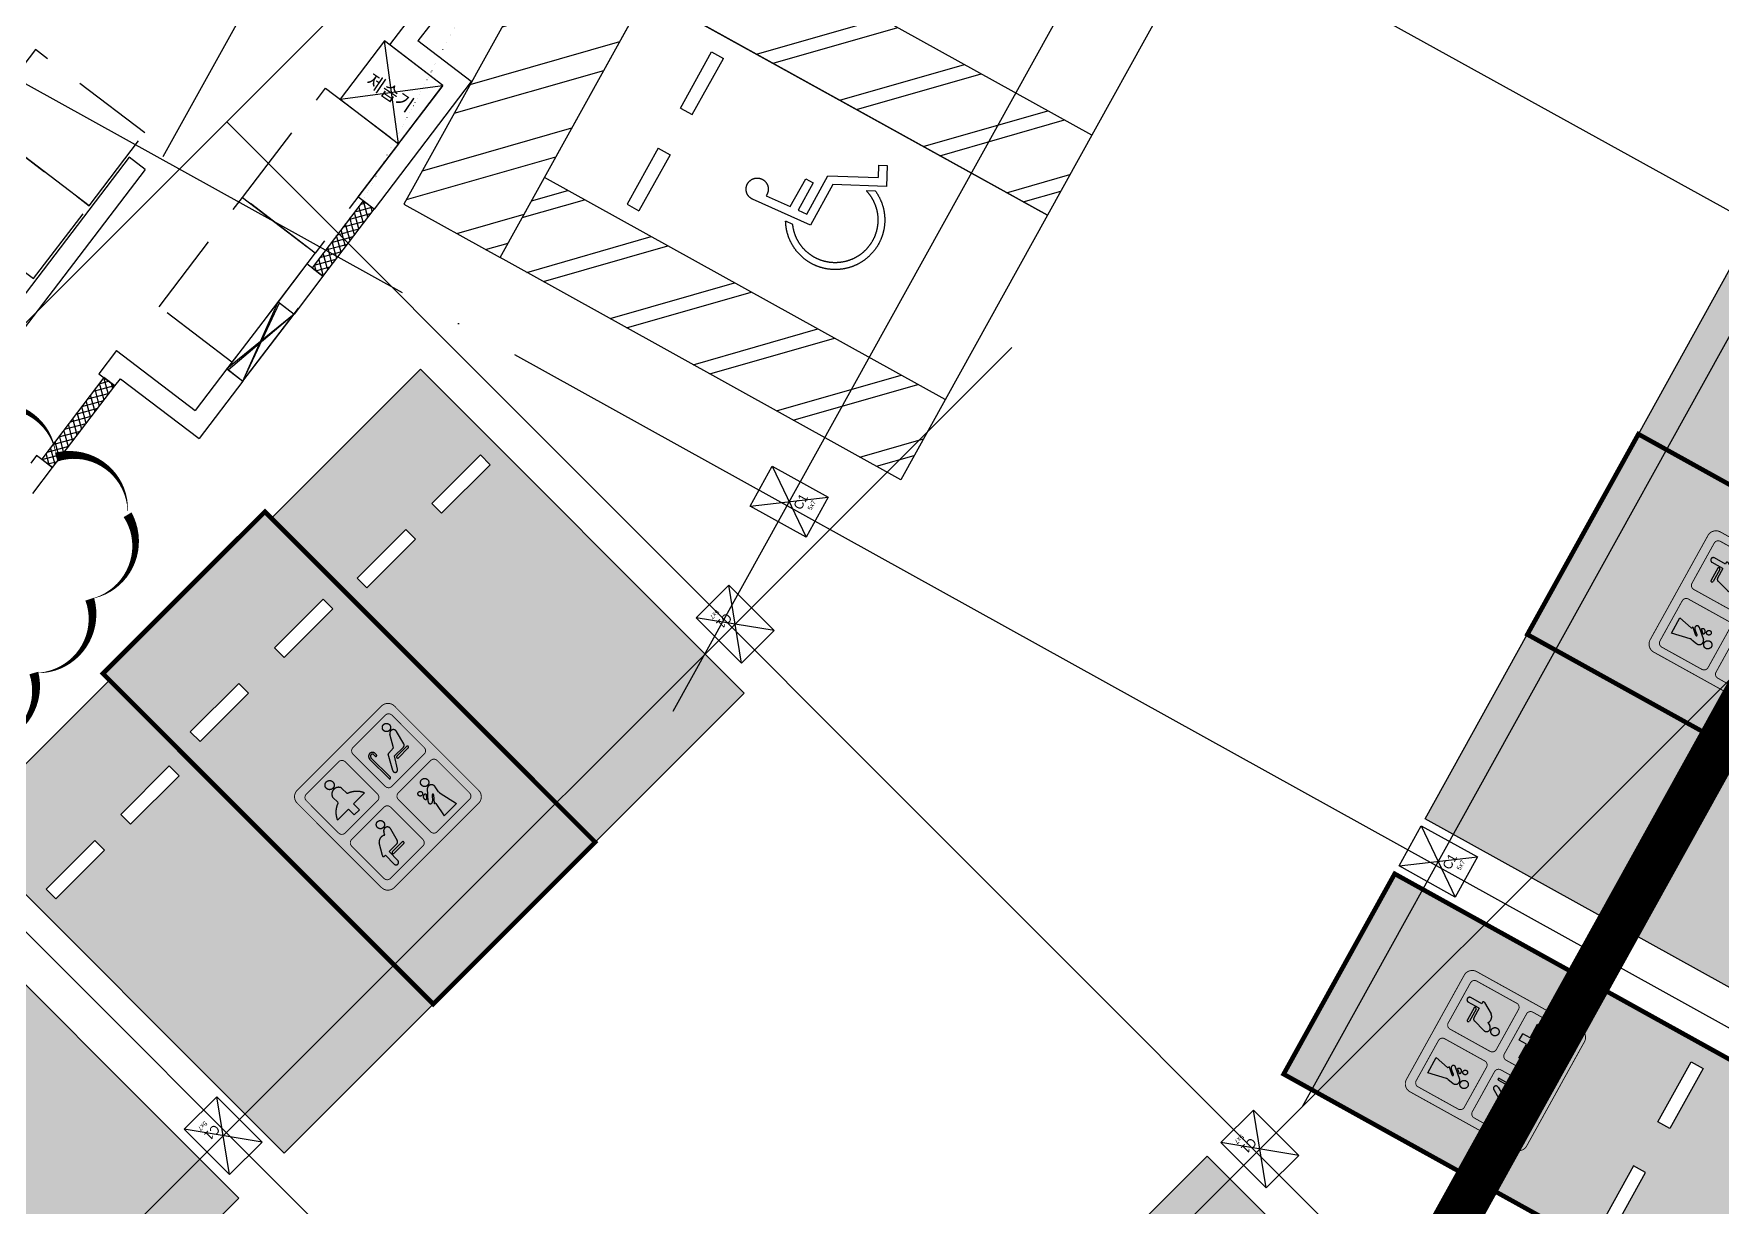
# Model space of a CAD drawing. Header units: millimetres. Extents: x -21000 to 567700, y 435000 to 850800.
# Drawn here: x 216533 to 234950, y 609836 to 622634 of the extents above; entities that cross this region are included whole.
import ezdxf
from ezdxf.xclip import XClip

# ---------------------------------------------------------------- set-up
doc = ezdxf.new("R2010")
doc.units = ezdxf.units.MM
doc.header["$LTSCALE"] = 700
doc.header["$XCLIPFRAME"] = 2
for name, pattern in [('AB_Pbase$0$주차장기둥$0$CEN', [62, 60, -1, 0, -1]), ('HIDDEN', [9.525, 6.35, -3.175]), ('p_구조전체평면도중심선$0$AB_Pbase$0$HIDDEN', [9.525, 6.35, -3.175])]:
    doc.linetypes.add(name, pattern=pattern)
doc.layers.get('0').update_dxf_attribs({"color": 2})
doc.layers.get('Defpoints').update_dxf_attribs({"color": 171})
doc.layers.add('AB_Pbase$0$Defponts', color=161, linetype='Continuous', plot=False)
doc.layers.add('AB_Pbase$0$주차장기둥$0$DEFPOINT', color=247, linetype='Continuous', plot=False)
for name, color, linetype in [('AB_Pbase$0$ELE8', 8, 'Continuous'), ('AB_Pbase$0$HAT-BR', 5, 'Continuous'), ('AB_Pbase$0$WAL', 3, 'Continuous'), ('AB_Pbase$0$경량벽체 세대창고', 4, 'HIDDEN'), ('AB_Pbase$0$경량벽체 세대창고 모듈', 4, 'HIDDEN'), ('AB_Pbase$0$제습기(세대창고)', 6, 'Continuous'), ('AB_Pbase$0$주차-sol', 254, 'Continuous'), ('AB_Pbase$0$주차-여행', 221, 'Continuous'), ('AB_Pbase$0$주차-일반', 9, 'Continuous'), ('AB_Pbase$0$주차-장애인', 8, 'Continuous'), ('AB_Pbase$0$주차장기둥$0$CEN_P', 244, 'AB_Pbase$0$주차장기둥$0$CEN'), ('p_구조전체평면도중심선$0$# 공구분할', 3, 'Continuous')]:
    doc.layers.add(name, color=color, linetype=linetype)
doc.styles.add('AB_Pbase$0$돋움', font='')
doc.styles.add('AB_Pbase$0$주차장기둥$0$맑은 고딕', font='')
doc.styles.get('AB_Pbase$0$돋움').set_extended_font_data('Dotum')
doc.styles.get('AB_Pbase$0$주차장기둥$0$맑은 고딕').set_extended_font_data('Dotum')

# ---------------------------------------------------------------- blocks, each defined once
blk = doc.blocks.new('AB_Pbase$0$CON-104-B2F')
for p, q in [((32710, -8220), (32710, -7770)), ((32930, -7770), (32930, -8000)), ((33660, -8000), (32930, -8000)), ((33660, -8000), (33660, -9750)), ((33440, -8220), (32710, -8220)), ((33440, -8220), (33440, -9750)), ((33660, -9750), (33440, -9750)), ((33660, -10670), (33440, -10670)), ((33440, -10670), (33440, -11190)), ((33660, -10670), (33660, -11190)), ((31190, -10920), (31190, -14320)), ((31410, -10920), (31190, -10920)), ((31410, -10920), (31410, -14225)), ((33440, -11190), (33440, -12110)), ((33660, -12110), (33660, -11190)), ((33440, -12110), (33440, -12680)), ((33660, -12110), (33660, -12900)), ((32360, -12680), (32360, -13000)), ((32360, -12680), (33440, -12680)), ((32360, -13000), (32580, -13000)), ((32580, -12900), (33660, -12900)), ((32580, -13000), (32580, -12900)), ((32360, -14120), (32360, -14225)), ((32580, -14120), (32360, -14120)), ((32580, -14475), (32580, -14120))]:
    blk.add_line(p, q)
at = {"layer": 'Defpoints'}
for p, q in [((33440, -11190), (33660, -11190)), ((33660, -12110), (33440, -11190)), ((33660, -11190), (33440, -12110)), ((33440, -12110), (33660, -12110))]:
    blk.add_line(p, q, dxfattribs=at)
blk = doc.blocks.new('AB_Pbase$0$CON-104-B1F')
at = {"layer": 'Defpoints'}
for p, q in [((33460, -11190), (33660, -11190)), ((33660, -12110), (33460, -11190)), ((33660, -11190), (33460, -12110)), ((33460, -12110), (33660, -12110))]:
    blk.add_line(p, q, dxfattribs=at)
blk.add_blockref('AB_Pbase$0$CON-104-B2F', (0, 0))
blk = doc.blocks.new('AB_Pbase$0$지하1층 동골조')
at = {"rotation": 322.7001034465601}
blk.add_blockref('AB_Pbase$0$CON-104-B1F', (52434, 8909), dxfattribs=at)
blk = doc.blocks.new('AB_Pbase$0$C1CD84166')
at = {"layer": 'AB_Pbase$0$경량벽체 세대창고', "ltscale": 0.2}
blk.add_lwpolyline([(125, 245), (1625, 245), (1625, 1245), (125, 1245)], close=True, dxfattribs=at)
blk = doc.blocks.new('AB_Pbase$0$세대창고')
at = {"layer": 'AB_Pbase$0$경량벽체 세대창고', "ltscale": 0.2}
blk.add_lwpolyline([(-290837, 78445), (-291837, 78445), (-291837, 79945), (-290837, 79945)], close=True, dxfattribs=at)
blk = doc.blocks.new('AB_Pbase$0$제습기(세대창고)')
at = {"layer": 'AB_Pbase$0$제습기(세대창고)', "color": 6, "ltscale": 0.2}
for p, q in [((0, 0), (800, 800)), ((0, 800), (800, 0))]:
    blk.add_line(p, q, dxfattribs=at)
blk.add_lwpolyline([(0, 0), (800, 0), (800, 800), (0, 800)], close=True, dxfattribs=at)
at = {"layer": 'AB_Pbase$0$Defponts', "ltscale": 0.2, "style": 'AB_Pbase$0$돋움'}
blk.add_text('제습기', height=150, rotation=273.209, dxfattribs=at).set_placement((298, 688))
blk = doc.blocks.new('AB_Pbase$0$0228_REV.')
at = {"layer": 'AB_Pbase$0$경량벽체 세대창고 모듈'}
for name, p, xscale, rotation in [('AB_Pbase$0$세대창고', (533748, 794435), -0.9999999999999925, 232.7001034599164), ('AB_Pbase$0$C1CD84166', (421894, 513980), -0.9999999999999994, 232.7001034605098), ('AB_Pbase$0$세대창고', (533142, 793640), -0.9999999999999925, 232.7001034599164), ('AB_Pbase$0$C1CD84166', (420985, 512787), -0.9999999999999994, 232.7001034605098)]:
    blk.add_blockref(name, p, dxfattribs=dict(at, xscale=xscale, rotation=rotation))
at = {"layer": 'AB_Pbase$0$제습기(세대창고)', "color": 6, "rotation": 52.70010346056526}
blk.add_blockref('AB_Pbase$0$제습기(세대창고)', (423869, 514518), dxfattribs=at)
blk = doc.blocks.new('AB_Pbase$0$주차장기둥$0$cen 2bl 지하')
at = {"layer": 'AB_Pbase$0$주차장기둥$0$CEN_P', "color": 5}
for p, q in [((-88186, 77315), (-88186, 259542)), ((-80386, 74720), (-80386, 259513)), ((-72286, 74276), (-72286, 259483)), ((-127186, 85083), (119274, 85083)), ((-127186, 77283), (119274, 77283))]:
    blk.add_line(p, q, dxfattribs=at)
at = {"layer": 'AB_Pbase$0$주차장기둥$0$CEN_P', "color": 54}
for p, q in [((-84273, 90146), (-104084, 21126)), ((-68990, 85759), (-88801, 16739)), ((-130483, 82129), (39239, 33413)), ((-79075, 79983), (-96586, 18974)), ((-87764, 77982), (41391, 40910))]:
    blk.add_line(p, q, dxfattribs=at)
blk = doc.blocks.new('AB_Pbase$0$주차장기둥$0$p기둥 5x7')
blk.add_lwpolyline([(-250, 350), (250, 350), (250, -350), (-250, -350)], close=True)
at = {"layer": 'AB_Pbase$0$주차장기둥$0$DEFPOINT'}
for p, q in [((250, 350), (-250, -350)), ((-250, 350), (250, -350))]:
    blk.add_line(p, q, dxfattribs=at)
at = {"layer": 'AB_Pbase$0$주차장기둥$0$DEFPOINT', "color": 6, "style": 'AB_Pbase$0$주차장기둥$0$맑은 고딕'}
for s, height, p in [('C1', 100, (-24, -160)), ('5x7', 50, (29, -259))]:
    blk.add_text(s, height=height, rotation=0, dxfattribs=at).set_placement(p)
blk = doc.blocks.new('AB_Pbase$0$주차장기둥')
for name, p, rotation in [('AB_Pbase$0$주차장기둥$0$cen 2bl 지하', (36992, -11667), 1.99999810188403), ('AB_Pbase$0$주차장기둥$0$p기둥 5x7', (-37949, 63096), 91.99999810188433), ('AB_Pbase$0$주차장기둥$0$p기둥 5x7', (-46044, 62814), 91.99999810188433), ('AB_Pbase$0$주차장기둥$0$p기둥 5x7', (-45860, 61364), 255.9848215678), ('AB_Pbase$0$주차장기둥$0$p기둥 5x7', (-38002, 59403), 255.9848215677758), ('AB_Pbase$0$주차장기둥$0$p기둥 5x7', (-47774, 53700), 255.9848215677706)]:
    blk.add_blockref(name, p, dxfattribs=dict(rotation=rotation))
blk = doc.blocks.new('AB_Pbase$0$AB_Pbase-C1BCB056C')
at = {"layer": 'AB_Pbase$0$주차-여행'}
h = blk.add_hatch(color=170, dxfattribs=at)
h.dxf.hatch_style = 1
edge = h.paths.add_edge_path()
edge.add_line((105, 5), (1405, 5))
edge.add_arc((1405, 105), 100, 270, 360)
edge.add_line((1505, 105), (1505, 1405))
edge.add_arc((1405, 1405), 100, 0, 90)
edge.add_line((1405, 1505), (105, 1505))
edge.add_arc((105, 1405), 100, 90, 180)
edge.add_line((5, 1405), (5, 105))
edge.add_arc((105, 105), 100, 180, 270)
h = blk.add_hatch(color=255, dxfattribs=at)
h.dxf.hatch_style = 1
h.paths.add_polyline_path([(465, 1094), (465, 1180, 0.714286), (325, 1180), (325, 1094, 0.219224), (185, 965), (355, 965), (355, 875), (435, 875), (435, 965), (605, 965, 0.219224)])
h.paths.add_polyline_path([(445, 1295, 1), (345, 1295, 1)])
h.paths.add_polyline_path([(905, 1187), (905, 887, 1), (925, 887), (925, 1187, -1), (970, 1187), (970, 1167, 1), (990, 1167), (990, 1187, 1)])
h.paths.add_polyline_path([(1323, 1301, 1), (1233, 1301, 1)])
h.paths.add_polyline_path([(1326, 1193, 0.878579), (1252, 1222), (1178, 1090), (1094, 1086, 0.258599), (1086, 1081), (994, 920, 0.979199), (1041, 893), (1120, 1020), (1258, 1020, 0.342105), (1287, 1042)])
h.paths.add_polyline_path([(1288, 1000), (1138, 1000, 1), (1138, 975), (1288, 975, 1)], flags=17)
h.paths.add_polyline_path([(437, 598, 1), (527, 598, 1)])
h.paths.add_polyline_path([(528, 486, 0.88788), (453, 517), (433, 482, 0.415611), (332, 466), (259, 343, 0.192889), (258, 335, 0.480795), (267, 323), (285, 323), (285, 186, 1), (340, 186), (340, 323), (460, 323, 0.335846), (488, 345)])
h.paths.add_polyline_path([(516, 297), (366, 297, 1), (366, 272), (516, 272, 1)], flags=17)
h.paths.add_polyline_path([(1053, 529, 1), (1002, 529, 1)])
h.paths.add_polyline_path([(1071, 480, 1.194973), (1032, 437)])
h.paths.add_polyline_path([(1196, 466, 0.70337), (1123, 516), (1027, 409, 1), (1064, 375), (1111, 428, -1), (1122, 418), (1063, 351, 0.482877), (1064, 343), (1073, 339, -0.332101), (1075, 333), (1040, 174), (1231, 174), (1185, 381, -0.096684), (1185, 402)])
h.paths.add_polyline_path([(1194, 582, 1), (1104, 582, 1)])
at = {"layer": 'AB_Pbase$0$주차-여행', "color": 255}
for p, q in [((325, 1180), (325, 1094)), ((465, 1180), (465, 1094)), ((905, 887), (905, 1187)), ((925, 887), (925, 1187)), ((970, 1167), (970, 1187)), ((990, 1167), (990, 1187)), ((1178, 1090), (1252, 1222)), ((1287, 1042), (1326, 1193)), ((355, 965), (185, 965)), ((355, 965), (355, 875)), ((605, 965), (435, 965)), ((435, 965), (435, 875)), ((994, 920), (1086, 1081)), ((1041, 893), (1120, 1020)), ((1094, 1086), (1178, 1090)), ((1120, 1020), (1258, 1020)), ((1138, 1000), (1288, 1000)), ((1138, 975), (1288, 975)), ((435, 875), (355, 875)), ((259, 343), (332, 466)), ((433, 482), (453, 517)), ((528, 486), (488, 345)), ((1123, 516), (1027, 409)), ((1071, 480), (1032, 437)), ((1122, 418), (1063, 351)), ((1111, 428), (1064, 375)), ((1185, 402), (1196, 466)), ((1185, 381), (1231, 174)), ((257, 333), (257, 338)), ((267, 323), (285, 323)), ((285, 323), (285, 186)), ((340, 323), (460, 323)), ((340, 323), (340, 186)), ((366, 297), (516, 297)), ((366, 272), (516, 272)), ((1075, 333), (1040, 174)), ((1073, 339), (1064, 343)), ((1231, 174), (1040, 174))]:
    blk.add_line(p, q, dxfattribs=at)
at = {"layer": 'AB_Pbase$0$주차-여행', "color": 255, "const_width": 10}
for points in [[(105, 5), (1405, 5, 0.414214), (1505, 105), (1505, 1405, 0.414214), (1405, 1505), (105, 1505, 0.414214), (5, 1405), (5, 105, 0.414214)], [(145, 805), (645, 805, 0.414214), (695, 855), (695, 1355, 0.414214), (645, 1405), (145, 1405, 0.414214), (95, 1355), (95, 855, 0.414214)], [(865, 805), (1365, 805, 0.414214), (1415, 855), (1415, 1355, 0.414214), (1365, 1405), (865, 1405, 0.414214), (815, 1355), (815, 855, 0.414214)], [(145, 105), (645, 105, 0.414214), (695, 155), (695, 655, 0.414214), (645, 705), (145, 705, 0.414214), (95, 655), (95, 155, 0.414214)], [(865, 105), (1365, 105, 0.414214), (1415, 155), (1415, 655, 0.414214), (1365, 705), (865, 705, 0.414214), (815, 655), (815, 155, 0.414214)]]:
    blk.add_lwpolyline(points, format="xyb", close=True, dxfattribs=at)
at = {"layer": 'AB_Pbase$0$주차-여행', "color": 255}
for centre, radius in [((395, 1295), 50), ((1278, 1301), 45), ((482, 598), 45), ((1028, 529), 25.7), ((1149, 582), 45)]:
    blk.add_circle(centre, radius, dxfattribs=at)
for centre, radius, start, end in [((395, 1156), 74, 18.9246, 161.0754), ((948, 1187), 42.5, 0, 180), ((948, 1187), 22.5, 0, 180), ((980, 1167), 10, 180, 0), ((1287, 1203), 40, 345.5444, 150.7519), ((395, 877), 227, 107.9202, 157.3801), ((395, 877), 227, 22.6199, 72.0798), ((1094, 1076), 10, 92.4323, 150.4282), ((1138, 987), 12.5, 90, 270), ((1258, 1050), 30, 270, 345.5444), ((1288, 987), 12.5, 270, 90), ((915, 887), 10, 180, 0), ((1018, 907), 27, 150.4282, 328.0196), ((391, 424), 72.3, 54.3449, 144.618), ((489, 497), 41, 344.2578, 150.6627), ((1048, 462), 29, 37.898, 238.2024), ((1046, 392), 25, 138.0502, 318.0502), ((1117, 423), 7.5, 318.0502, 138.0502), ((1151, 478), 46.8, 345.409, 125.8947), ((1239, 393), 55, 170.2464, 192.336), ((267, 338), 10, 149.0416, 180), ((267, 333), 10, 180, 270), ((312, 186), 27.5, 180, 0), ((366, 284), 12.5, 90, 270), ((460, 353), 30, 270, 344.2578), ((516, 284), 12.5, 270, 90), ((1066, 348), 5, 138.0502, 241.1496), ((1070, 334), 5, 347.664, 61.1496)]:
    blk.add_arc(centre, radius, start, end, dxfattribs=at)
blk = doc.blocks.new('AB_Pbase$0$AB_Pbase-여행주차_')
at = {"layer": 'AB_Pbase$0$주차-sol'}
h = blk.add_hatch(color=252, dxfattribs=at)
h.paths.add_polyline_path([(54378012, -70102334), (54378012, -70097234), (54375512, -70097234), (54375512, -70102334)])
h.paths.add_polyline_path([(54377037, -70098359), (54377037, -70098509), (54377787, -70098509), (54377787, -70098359)], flags=16)
h.paths.add_polyline_path([(54376487, -70098359), (54376487, -70098509), (54375737, -70098509), (54375737, -70098359)], flags=16)
at = {"layer": 'AB_Pbase$0$주차-여행', "const_width": 50}
blk.add_lwpolyline([(54378012, -70102334), (54378012, -70097234), (54375512, -70097234), (54375512, -70102334)], close=True, dxfattribs=at)
at = {"layer": 'AB_Pbase$0$주차-여행', "color": 5, "ltscale": 600}
for points in [[(54376487, -70098359), (54376487, -70098509), (54375737, -70098509), (54375737, -70098359)], [(54377037, -70098359), (54377037, -70098509), (54377787, -70098509), (54377787, -70098359)]]:
    blk.add_lwpolyline(points, close=True, dxfattribs=at)
at = {"layer": 'AB_Pbase$0$주차-여행', "xscale": 1.000000000002362, "yscale": 1.000000000002362, "zscale": 1.000000000002362}
blk.add_blockref('AB_Pbase$0$AB_Pbase-C1BCB056C', (54376007, -70101139), dxfattribs=at)
blk = doc.blocks.new('AB_Pbase$0$주차일반')
at = {"layer": 'AB_Pbase$0$주차-sol'}
h = blk.add_hatch(color=254, dxfattribs=at)
h.dxf.hatch_style = 1
h.paths.add_polyline_path([(0, 0), (-2300, 0), (-2300, -5000), (0, -5000)])
h.paths.add_polyline_path([(-200, -3725), (-200, -3875), (-950, -3875), (-950, -3725)], flags=16)
h.paths.add_polyline_path([(-1350, -3725), (-1350, -3875), (-2100, -3875), (-2100, -3725)], flags=16)
at = {"layer": 'AB_Pbase$0$주차-일반', "color": 6}
for points in [[(0, 0), (0, -5000), (-2300, -5000), (-2300, 0)], [(-1350, -3875), (-1350, -3725), (-2100, -3725), (-2100, -3875)], [(-950, -3875), (-950, -3725), (-200, -3725), (-200, -3875)]]:
    blk.add_lwpolyline(points, close=True, dxfattribs=at)
blk = doc.blocks.new('AB_Pbase$0$C2FA95CCC')
at = {"layer": 'AB_Pbase$0$주차-장애인'}
for p, q in [((2592, 5000), (2300, 4708)), ((2800, 5000), (2300, 4500)), ((3300, 4668), (2300, 3668)), ((3300, 4460), (2300, 3460)), ((3300, 3628), (2300, 2628)), ((3300, 3421), (2300, 2421)), ((1272, 2788), (1303, 2785)), ((1303, 2785), (1278, 2500)), ((1347, 2209), (1407, 2898)), ((3300, 2589), (2300, 1589)), ((1278, 2500), (930, 2500)), ((930, 2500), (930, 2407)), ((930, 2407), (1270, 2407)), ((1270, 2407), (1261, 2303)), ((1435, 2381), (1442, 2466)), ((785, 2303), (536, 1815)), ((1261, 2303), (785, 2303)), ((3300, 2381), (2300, 1381)), ((577, 1689), (842, 2209)), ((842, 2209), (1347, 2209)), ((415, 1877), (373, 1793)), ((415, 1877), (536, 1815)), ((679, 1768), (725, 1857)), ((373, 1793), (577, 1689)), ((3300, 1549), (2300, 549)), ((3300, 1341), (2300, 341)), ((3300, 509), (2791, 0)), ((3300, 301), (2999, 0))]:
    blk.add_line(p, q, dxfattribs=at)
at = {"layer": 'AB_Pbase$0$주차-장애인', "color": 6}
for p, q in [((2300, 0), (2300, 5000)), ((918, 4069), (218, 4069)), ((218, 4069), (218, 3922)), ((918, 4069), (918, 3922)), ((1418, 4069), (2118, 4069)), ((1418, 4069), (1418, 3922)), ((2118, 4069), (2118, 3922)), ((918, 3922), (218, 3922)), ((1418, 3922), (2118, 3922))]:
    blk.add_line(p, q, dxfattribs=at)
blk.add_lwpolyline([(3300, 0), (3300, 0), (3300, 5000), (0, 5000), (0, 0), (3300, 0)], dxfattribs=at)
at = {"layer": 'AB_Pbase$0$주차-장애인'}
for centre, radius, start, end in [((1286, 2908), 121, 355, 265), ((1168, 2000), 541, 205.4276, 59.4924), ((1168, 2000), 466, 197.9259, 55)]:
    blk.add_arc(centre, radius, start, end, dxfattribs=at)
blk = doc.blocks.new('AB_Pbase$0$pppaaa_1_1')
at = {"layer": 'AB_Pbase$0$주차-여행'}
for p, rotation in [((87908701, 14189865), 240.9999951355171), ((-87795243, 11756253), 44.98459341737116), ((87906041, 14185066), 240.9999951355171), ((-87800760, 11750739), 44.98459341575272)]:
    blk.add_blockref('AB_Pbase$0$AB_Pbase-여행주차_', p, dxfattribs=dict(at, rotation=rotation))
at = {"layer": 'AB_Pbase$0$주차-일반'}
for p, rotation in [((235160, 620275), 60.99999513565113), ((222661, 613811), 224.9845934172665), ((232833, 616077), 60.99999513565113), ((219266, 610417), 224.9845934172665), ((217144, 608297), 224.9845934156479)]:
    blk.add_blockref('AB_Pbase$0$주차일반', p, dxfattribs=dict(at, rotation=rotation))
at = {"layer": 'AB_Pbase$0$주차-일반', "xscale": -1, "rotation": 44.98481870498729}
blk.add_blockref('AB_Pbase$0$주차일반', (227712, 608757), dxfattribs=at)
at = {"layer": 'AB_Pbase$0$주차-장애인', "ltscale": 600, "xscale": -1, "rotation": 60.99999513564966}
for p in [(229195, 623539), (227595, 620653)]:
    blk.add_blockref('AB_Pbase$0$C2FA95CCC', p, dxfattribs=at)
blk = doc.blocks.new('AB_Pbase$0$장애인주차구획통로_1')
at = {"layer": 'AB_Pbase$0$ELE8'}
h = blk.add_hatch(dxfattribs=at)
h.set_pattern_fill('ANSI32', color=256, scale=80, angle=151)
h.set_pattern_definition([(196, (-28406.3, -694336.9), (210.0357, -732.4814), []), (196, (-28720.5, -694162.76), (210.0357, -732.4814), [])])
h.paths.add_polyline_path([(195430, -62567), (197429, -64071), (192166, -73564), (193216, -74146), (198988, -63733), (196157, -61613)])
at = {"layer": 'AB_Pbase$0$주차-장애인', "color": 6, "elevation": 0}
blk.add_lwpolyline([(195430, -62567), (197429, -64071), (192166, -73564), (193216, -74146), (198988, -63733), (196157, -61613)], close=True, dxfattribs=at)
blk = doc.blocks.new('AB_Pbase')
at = {"layer": 'AB_Pbase$0$ELE8'}
h = blk.add_hatch(dxfattribs=at)
h.set_pattern_fill('NET', color=256, scale=20, angle=15.182184)
h.paths.add_polyline_path([(190570, 638350), (190689, 638259), (191562, 639404), (191443, 639495)])
h.paths.add_polyline_path([(192071, 648884), (190862, 649806), (190953, 649925), (192162, 649004)])
h.paths.add_polyline_path([(207771, 637050), (207680, 636931), (208969, 635949), (209059, 636069)])
h.paths.add_polyline_path([(195828, 634344), (195709, 634435), (196581, 635580), (196701, 635489)])
h.paths.add_polyline_path([(217418, 618790), (217299, 618881), (216620, 617990), (216739, 617899)])
h.paths.add_polyline_path([(221042, 641649), (221161, 641558), (219446, 639307), (219327, 639398)])
h.paths.add_polyline_path([(231157, 636709), (230236, 635500), (230355, 635409), (231276, 636618)])
h.paths.add_polyline_path([(225958, 633416), (227103, 632543), (227013, 632424), (225867, 633296)])
h.paths.add_polyline_path([(223660, 643601), (223780, 643510), (222786, 642206), (222666, 642297)])
edge = h.paths.add_edge_path()
edge.add_line((219686, 619985), (220247, 620720))
edge.add_line((220247, 620720), (220127, 620811))
edge.add_line((220127, 620811), (219570, 620079))
edge.add_line((219570, 620079), (219689, 619988))
edge.add_line((221787, 623947), (221544, 623629))
edge.add_line((221544, 623629), (221425, 623720))
edge.add_line((221425, 623720), (221534, 623863))
edge.add_line((221534, 623863), (220548, 624614))
edge.add_line((220548, 624614), (220639, 624733))
edge.add_line((220639, 624733), (221625, 623982))
edge.add_line((221625, 623982), (221667, 624038))
edge.add_line((221667, 624038), (221787, 623947))
edge = h.paths.add_edge_path()
edge.add_line((214641, 617322), (214760, 617231))
edge.add_line((214760, 617231), (212395, 614127))
edge.add_line((212395, 614127), (206604, 619920))
edge.add_line((206604, 619920), (206710, 620026))
edge.add_line((206710, 620026), (206930, 619807))
edge.add_line((206930, 619807), (208563, 621952))
edge.add_line((208563, 621952), (208683, 621861))
edge.add_line((208683, 621861), (207037, 619700))
edge.add_line((207037, 619700), (212380, 614354))
edge.add_line((212380, 614354), (214641, 617322))
edge = h.paths.add_edge_path()
edge.add_line((186674, 640249), (186356, 640491))
edge.add_line((186356, 640491), (186447, 640611))
edge.add_line((186447, 640611), (186765, 640368))
edge.add_line((186765, 640368), (186674, 640249))
edge.add_line((190039, 638478), (187875, 640126))
edge.add_line((187875, 640126), (187966, 640245))
edge.add_line((187966, 640245), (190130, 638597))
edge.add_line((190130, 638597), (190039, 638478))
h.paths.add_polyline_path([(210830, 635914), (211228, 635611), (215393, 641080), (212310, 642789), (212383, 642920), (216170, 640821), (216098, 640689), (215526, 641006), (211347, 635520), (211800, 635175), (211709, 635056), (210739, 635795)])
h.paths.add_polyline_path([(217592, 639861), (217427, 639953), (217500, 640084), (219152, 639168), (219060, 639047), (217725, 639787), (216568, 638268), (219416, 636099), (219325, 635980), (216358, 638240)])
h.paths.add_polyline_path([(219505, 635968), (218766, 634998), (218646, 635089), (219386, 636059)])
h.paths.add_polyline_path([(205813, 620713), (205919, 620819), (199546, 627195), (201112, 629250), (200993, 629341), (199439, 627302), (192477, 634268), (192931, 634865), (192812, 634956), (192278, 634255)])
at = {"layer": 'AB_Pbase$0$HAT-BR'}
h = blk.add_hatch(dxfattribs=at)
h.set_pattern_fill('ANSI31', color=256, scale=20, angle=145)
h.paths.add_polyline_path([(235929, 604528), (236064, 604662), (238153, 602572), (240064, 606018), (240230, 605926), (238281, 602410), (237010, 601140), (237827, 600323), (237693, 600189), (236742, 601140), (238029, 602427)])
h.paths.add_polyline_path([(238633, 599517), (232550, 593438), (232684, 593303), (238767, 599383)])
h.paths.add_polyline_path([(239573, 598576), (244422, 593724), (238340, 587645), (238205, 587779), (244154, 593724), (239439, 598442)])
h.paths.add_polyline_path([(253366, 576147), (254891, 574621), (254757, 574487), (253232, 576012)], flags=17)
h.paths.add_polyline_path([(246954, 581883), (245526, 580455), (245391, 580590), (246820, 582018)])
h.paths.add_polyline_path([(247174, 582371), (252408, 587602), (252542, 587468), (247308, 582237)])
h.paths.add_polyline_path([(260580, 582121), (261142, 583135), (260976, 583227), (260414, 582213)], flags=17)
h.paths.add_polyline_path([(263887, 576046), (264234, 575698), (264194, 575658), (265114, 575148), (265207, 575315)])
edge = h.paths.add_edge_path()
edge.add_line((263639, 581843), (261304, 583137))
edge.add_line((261304, 583137), (261396, 583303))
edge.add_line((261396, 583303), (265931, 580790))
edge.add_line((265931, 580790), (269809, 587787))
edge.add_line((269809, 587787), (269975, 587694))
edge.add_line((269975, 587694), (266097, 580697))
edge.add_line((266097, 580697), (266534, 580455))
edge.add_line((266534, 580455), (266442, 580289))
edge.add_line((266442, 580289), (263805, 581751))
edge.add_line((263639, 581843), (262485, 579761))
edge.add_line((263805, 581751), (261405, 577422))
edge.add_line((262393, 579595), (259935, 580957))
edge.add_line((262485, 579761), (259861, 581216))
edge.add_line((262393, 579595), (261239, 577514))
edge.add_line((259861, 581216), (259168, 579965))
edge.add_line((259334, 579873), (259168, 579965))
edge.add_line((259935, 580957), (259334, 579873))
edge.add_line((261239, 577514), (258615, 578968))
edge.add_line((258615, 578968), (258523, 578802))
edge.add_line((258523, 578802), (263739, 575911))
edge.add_line((263739, 575911), (263879, 576050))
edge.add_line((263879, 576050), (261405, 577422))
edge = h.paths.add_edge_path()
edge.add_line((273762, 610263), (273412, 610457))
edge.add_line((273412, 610457), (273281, 610221))
edge.add_line((273281, 610221), (271838, 611021))
edge.add_line((271838, 611021), (270580, 608752))
edge.add_line((270580, 608752), (267899, 610237))
edge.add_line((267899, 610237), (268345, 611042))
edge.add_line((268345, 611042), (267908, 611285))
edge.add_line((267908, 611285), (267462, 610480))
edge.add_line((267462, 610480), (264676, 612024))
edge.add_line((264676, 612024), (266867, 615977))
edge.add_line((266867, 615977), (266701, 616069))
edge.add_line((266701, 616069), (265295, 613533))
edge.add_line((265295, 613533), (264945, 613727))
edge.add_line((264945, 613727), (264853, 613561))
edge.add_line((264853, 613561), (265203, 613367))
edge.add_line((265203, 613367), (264418, 611950))
edge.add_line((264418, 611950), (276230, 605403))
edge.add_line((276230, 605403), (278089, 608757))
edge.add_line((278089, 608757), (278565, 608493))
edge.add_line((278565, 608493), (278798, 608912))
edge.add_line((278798, 608912), (278719, 608956))
edge.add_line((278719, 608956), (278579, 608702))
edge.add_line((278579, 608702), (278093, 608971))
edge.add_line((278093, 608971), (278826, 610292))
edge.add_line((278826, 610292), (278747, 610336))
edge.add_line((278747, 610336), (278092, 609155))
edge.add_line((278092, 609155), (277414, 609531))
edge.add_line((277414, 609531), (277371, 609452))
edge.add_line((277371, 609452), (278049, 609076))
edge.add_line((278049, 609076), (276155, 605661))
edge.add_line((276155, 605661), (275027, 606286))
edge.add_line((275027, 606286), (275473, 607091))
edge.add_line((275473, 607091), (275395, 607135))
edge.add_line((275395, 607135), (274949, 606330))
edge.add_line((274949, 606330), (274669, 606485))
edge.add_line((274669, 606485), (275115, 607290))
edge.add_line((275115, 607290), (275036, 607333))
edge.add_line((275036, 607333), (274590, 606529))
edge.add_line((274590, 606529), (270746, 608659))
edge.add_line((270746, 608659), (271912, 610763))
edge.add_line((271912, 610763), (273539, 609861))
edge.add_line((273539, 609861), (273767, 610272))
h.paths.add_polyline_path([(249824, 630124), (248215, 631016), (248122, 630850), (249732, 629958)])
h.paths.add_polyline_path([(264449, 621463), (264707, 621320), (264799, 621486), (263959, 621951), (263867, 621785), (264282, 621555), (263272, 619731), (263438, 619639)])
h.paths.add_polyline_path([(269500, 619034), (268660, 619500), (268568, 619334), (269049, 619067), (267973, 617125), (268139, 617033), (269215, 618975), (269408, 618868)])
h.paths.add_polyline_path([(278951, 618872), (277573, 619636), (275440, 615787), (272265, 617547), (272173, 617381), (274500, 616091), (273528, 614338), (273694, 614246), (274666, 615999), (276004, 615258), (276166, 615551), (275677, 615822), (277647, 619377), (278859, 618706)])
h.paths.add_polyline_path([(271684, 616498), (271517, 616590), (270492, 614740), (270658, 614648)])
h.paths.add_polyline_path([(266121, 619581), (265096, 617731), (264929, 617823), (265955, 619673)])
h.paths.add_polyline_path([(264405, 617125), (264497, 617291), (264296, 617403), (264204, 617236)])
edge = h.paths.add_edge_path()
edge.add_line((261140, 623342), (261232, 623509))
edge.add_line((261232, 623509), (257484, 625586))
edge.add_line((257484, 625586), (257392, 625420))
edge.add_line((257392, 625420), (258757, 624664))
edge.add_line((258757, 624664), (257031, 621550))
edge.add_line((257031, 621550), (255666, 622306))
edge.add_line((255666, 622306), (255623, 622227))
edge.add_line((255623, 622227), (256987, 621471))
edge.add_line((256987, 621471), (256735, 621016))
edge.add_line((256735, 621016), (256814, 620973))
edge.add_line((256814, 620973), (258835, 624620))
edge.add_line((258835, 624620), (261140, 623342))
h.paths.add_polyline_path([(252295, 623557), (252252, 623479), (252800, 623174), (252844, 623253)], flags=17)
h.paths.add_polyline_path([(278024, 614023), (278742, 615318), (277799, 613617), (277877, 613573), (278120, 614010), (279335, 613337), (279379, 613415), (278163, 614089), (278820, 615274), (278742, 615318)])
h.paths.add_polyline_path([(277000, 611990), (277048, 611963), (276927, 611745), (276800, 611815), (277163, 612471), (277242, 612427)], flags=17)
h.paths.add_polyline_path([(275349, 612653), (275456, 612846), (275766, 612674), (275660, 612481)], flags=17)
h.paths.add_polyline_path([(274915, 612860), (274749, 612952), (274507, 612515), (274673, 612423)], flags=17)
h.paths.add_polyline_path([(279025, 610868), (280144, 612888), (280223, 612845), (279103, 610824)])
h.paths.add_polyline_path([(279602, 610548), (280722, 612568), (280800, 612525), (279681, 610504)])
edge = h.paths.add_edge_path()
edge.add_line((268116, 579441), (268711, 579111))
edge.add_line((268711, 579111), (268677, 579050))
edge.add_line((268677, 579050), (271436, 577521))
edge.add_line((271436, 577521), (271470, 577582))
edge.add_line((271470, 577582), (271528, 577687))
edge.add_line((271528, 577687), (268174, 579546))
edge.add_line((268174, 579546), (268116, 579441))
h.paths.add_polyline_path([(252546, 576288), (251117, 574860), (254616, 571360), (257807, 577118), (257641, 577210), (255737, 573775), (255683, 573829), (255548, 573695), (255641, 573602), (254521, 571582), (251315, 574790), (252680, 576154)])
h.paths.add_polyline_path([(254749, 622095), (254458, 621570), (254624, 621478), (254915, 622002)], flags=17)
h.paths.add_polyline_path([(260390, 620339), (260224, 620432), (261378, 622513), (261544, 622421)])
h.paths.add_polyline_path([(246694, 601788), (244263, 603136), (244355, 603302), (246786, 601955)])
h.paths.add_polyline_path([(264514, 616682), (263362, 614604), (263948, 614280), (263856, 614113), (262501, 614865), (262593, 615031), (263196, 614697), (264348, 616774)])
h.paths.add_polyline_path([(251506, 616203), (251414, 616037), (267384, 607184), (267476, 607350)])
h.paths.add_polyline_path([(271058, 605148), (274189, 603412), (272429, 600238), (270190, 601479), (270098, 601312), (274624, 598804), (274716, 598970), (272595, 600145), (274355, 603320), (277464, 601597), (270405, 588862), (265871, 591376), (265778, 591210), (270480, 588604), (277723, 601671), (271150, 605314)])
h.paths.add_polyline_path([(255482, 630441), (255390, 630274), (255792, 630051), (254296, 627353), (254375, 627310), (255871, 630008), (258726, 628425), (257231, 625727), (257397, 625635), (258985, 628499)])
h.paths.add_polyline_path([(252755, 624572), (253715, 626304), (253793, 626260), (252833, 624528)])
h.paths.add_polyline_path([(271454, 617734), (271546, 617900), (271144, 618123), (271052, 617957)])
h.paths.add_polyline_path([(274130, 612598), (274173, 612677), (272975, 613341), (272679, 612807), (272845, 612715), (273098, 613170)], flags=17)
h.paths.add_polyline_path([(261119, 615848), (261285, 615756), (262691, 618292), (262525, 618384)])
h.paths.add_polyline_path([(261303, 615746), (261211, 615580), (261504, 615418), (261596, 615584)], flags=17)
h.paths.add_polyline_path([(260780, 615236), (260946, 615144), (260408, 614173), (247560, 621295), (247428, 621367), (245111, 622652), (245203, 622818), (246042, 622353), (246488, 623158), (246655, 623065), (246209, 622261), (248063, 621233), (249401, 623647), (248953, 623895), (248996, 623974), (249984, 623426), (249941, 623348), (249479, 623603), (248141, 621189), (250017, 620149), (251360, 622571), (250949, 622799), (250988, 622870), (251939, 622343), (251896, 622264), (251434, 622520), (250096, 620106), (252812, 618600), (253258, 619405), (253337, 619361), (252891, 618557), (253258, 618353), (254160, 619980), (253792, 620184), (253676, 619974), (253597, 620017), (253905, 620573), (254071, 620481), (253972, 620301), (254628, 619938), (254536, 619772), (254238, 619936), (253337, 618310), (254614, 617602), (255607, 619395), (255774, 619303), (254780, 617510), (260334, 614431)])
h.paths.add_polyline_path([(251257, 624727), (251091, 624819), (250888, 624452), (248071, 626013), (247979, 625847), (247979, 625847), (246828, 623770), (246994, 623678), (248145, 625755), (251552, 623867), (251644, 624033), (251054, 624360)])
h.paths.add_polyline_path([(239279, 608614), (239445, 608522), (239503, 608627), (240058, 608319), (240151, 608486), (239595, 608793), (239937, 609410), (239417, 609698), (239373, 609620), (239727, 609423)], flags=17)
h.paths.add_polyline_path([(249096, 617322), (249188, 617488), (246328, 619073), (246197, 619146), (244728, 619960), (244635, 619794)])
h.paths.add_polyline_path([(244912, 609774), (245004, 609940), (238523, 613532), (235245, 607619), (234042, 606416), (235435, 605023), (235569, 605157), (234240, 606487), (235318, 607564), (236122, 609015), (238707, 607582), (238270, 606795), (238992, 606395), (239084, 606561), (238529, 606869), (239047, 607805), (238881, 607897), (238799, 607749), (238357, 607993), (239087, 609310), (239008, 609353), (238278, 608037), (236214, 609181), (238510, 613322), (242796, 610947), (241038, 607776), (241204, 607684), (242962, 610855)])
h.paths.add_polyline_path([(254771, 631458), (254937, 631366), (255146, 631742), (254980, 631834)])
h.paths.add_polyline_path([(254540, 630648), (254373, 630741), (254143, 630325), (253548, 630655), (253505, 630576), (254099, 630246), (253043, 628340), (251766, 629048), (252822, 630954), (252849, 630940), (252892, 631018), (252787, 631077), (251687, 629091), (250436, 629784), (250344, 629618), (251595, 628925), (250494, 626940), (250599, 626881), (250643, 626960), (250617, 626975), (251673, 628881), (252950, 628174), (251894, 626267), (251299, 626597), (251255, 626518), (251850, 626188), (251489, 625537), (251655, 625444)])
at = {"layer": 'AB_Pbase$0$WAL'}
blk.add_line((218871, 618915), (219422, 619638), dxfattribs=at)
blk.add_lwpolyline([(219686, 619985), (220247, 620720), (220127, 620811), (219570, 620079), (219689, 619988)], dxfattribs=at)
blk.add_lwpolyline([(217418, 618790), (217299, 618881), (216620, 617990), (216739, 617899)], close=True, dxfattribs=at)
for name, p, rotation in [('AB_Pbase$0$주차장기둥', (231893, 539971), 329.0000000345588), ('AB_Pbase$0$0228_REV.', (-203355, 106916), 359.9999999999992), ('AB_Pbase$0$지하1층 동골조', (146945, 639965), 359.9999999999994)]:
    blk.add_blockref(name, p, dxfattribs=dict(rotation=rotation))
ref = blk.add_blockref('AB_Pbase$0$장애인주차구획통로_1', (28406, 694337), dxfattribs=dict(rotation=359.9999999999999))
XClip(ref).set_block_clipping_path([(-28406.3348484063, -694336.9095073047), (465439.3839524707, 145612.4817902463)])
ref = blk.add_blockref('AB_Pbase$0$pppaaa_1_1', (0, 0), dxfattribs=dict(at, rotation=359.9999999999999))
XClip(ref).set_block_clipping_path([(-396188.9384898804, 0.0133324571), (493845.7278262604, 839949.4046300659)])
blk = doc.blocks.new('p_구조전체평면도중심선')
at = {"layer": 'p_구조전체평면도중심선$0$# 공구분할', "linetype": 'p_구조전체평면도중심선$0$AB_Pbase$0$HIDDEN', "const_width": 500}
blk.add_lwpolyline([(309210, 18850.3), (270750.1, -50533.2), (250830.6, -39491.7), (245194.7, -49659.1), (228248.9, -40265.9), (203564.1, -84798.5), (168629.9, -119714.3)], dxfattribs=at)

msp = doc.modelspace()

# ---------------------------------------------------------------- block references
ref = msp.add_blockref('AB_Pbase', (0, 0))
XClip(ref).set_block_clipping_path([(-0.000000015, 445500.0000000148), (493845.7187941075, 839949.3912975936)])

# ---------------------------------------------------------------- next in the draw order: linework, layer by layer
at = {"layer": 'Defpoints'}
msp.add_lwpolyline([(215905, 614878, 0, 100, 0.520567), (216534, 615657, 0, 100, 0.520567), (216534, 615657, 0, 100, 0.520567), (217144, 616463, 0, 100, 0.520567), (217144, 616463, 0, 100, 0.520567), (217557, 617384, 0, 100, 0.520567), (217557, 617384, 0, 100, 0.520567), (216778, 618013, 0, 100, 0.520567), (216778, 618013, 0, 100, 0.520567), (215914, 618519, 0, 100, 0.520567)], format="xyseb", dxfattribs=at)

# ---------------------------------------------------------------- next in the draw order: block references
msp.add_blockref('p_구조전체평면도중심선', (28406, 694337))

doc.saveas('drawing.dxf')
